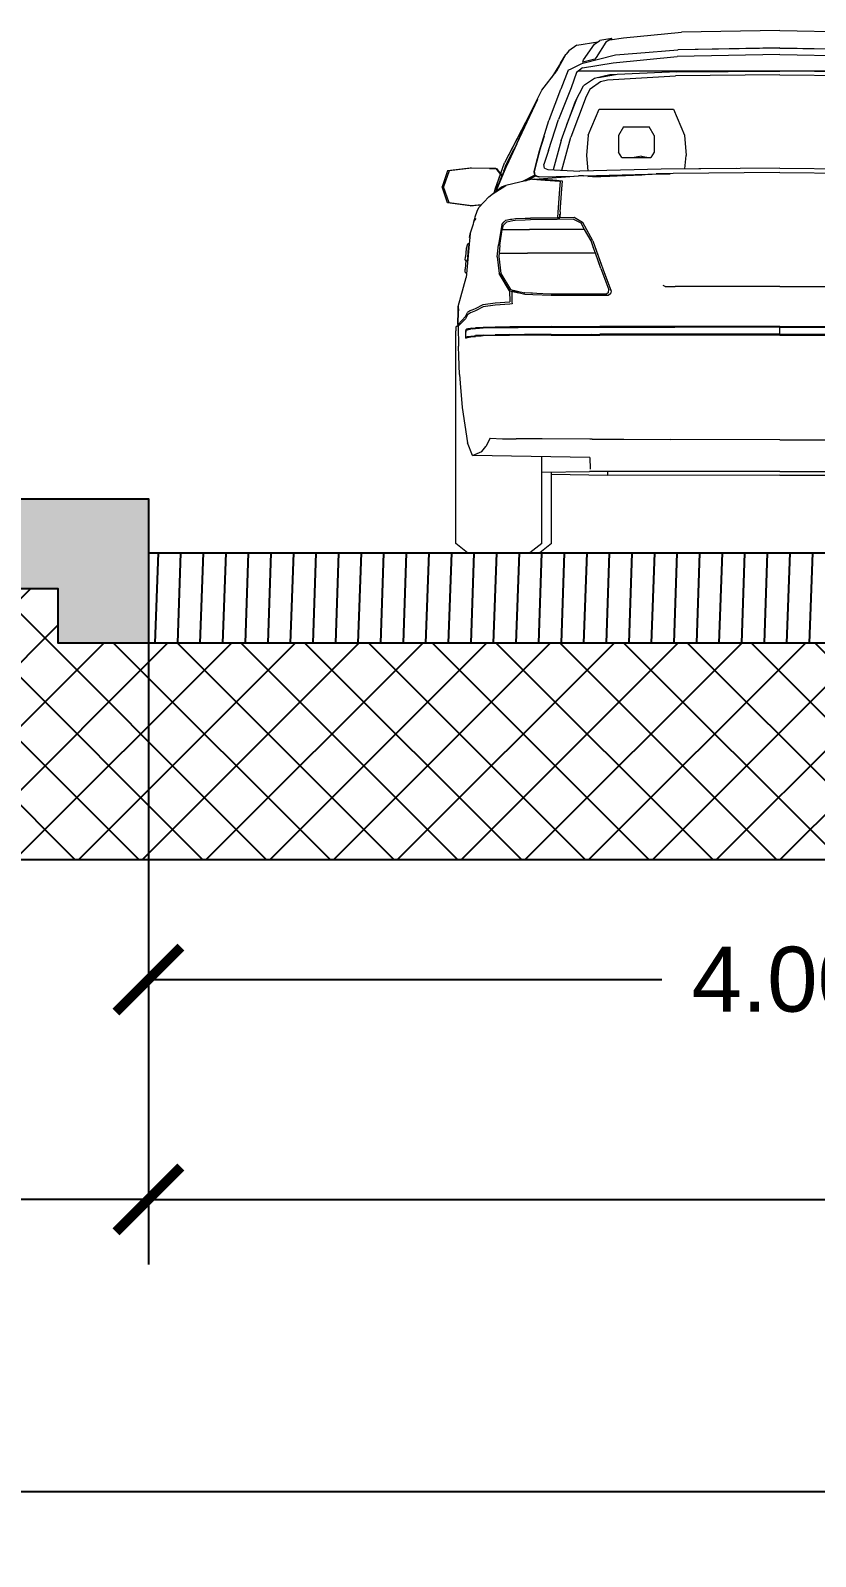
# Model space of a CAD drawing. Header units: metres. Extents: x 668617 to 675126, y 2286318 to 2293677.
# Drawn here: x 672139.077 to 672141.252, y 2287833.728 to 2287837.956 of the extents above; entities that cross this region are included whole.
import ezdxf

# ---------------------------------------------------------------- set-up
doc = ezdxf.new("R2010")
doc.units = ezdxf.units.M
doc.header["$MEASUREMENT"] = 0
doc.layers.add('29-AMBIENTACION', color=252, linetype='Continuous', lineweight=0)
doc.layers.add('DMTG_SECCIONES_VIALES', color=250, linetype='Continuous')
doc.styles.get("Standard").update_dxf_attribs({"font": 'arial.ttf'})
doc.dimstyles.get("Standard").update_dxf_attribs({"dimtxt": 0.18, "dimasz": 0.18, "dimexe": 0.18, "dimexo": 0.0625, "dimgap": 0.09, "dimtad": 0, "dimtih": 1, "dimtoh": 1, "dimdec": 4, "dimzin": 0, "dimdsep": 46, "dimtxsty": 'Standard', "dimcen": 0.09, "dimadec": 0, "dimazin": 0, "dimtfac": 1, "dimtdec": 4, "dimtofl": 0, "dimtmove": 0, "dimatfit": 3, "dimfxl": 1, "dimtolj": 1, "dimtzin": 0, "dimarcsym": 0})

# ---------------------------------------------------------------- blocks, each defined once
blk = doc.blocks.new('_ArchTick')
at = {"color": 0, "linetype": 'ByBlock', "const_width": 0.15}
blk.add_lwpolyline([(-0.5, -0.5), (0.5, 0.5)], dxfattribs=at)
blk = doc.blocks.new('*D442')
at = {"layer": 'Defpoints', "color": 0, "transparency": 16777216}
for p in [(672133.9035, 2287836.6593), (672139.4035, 2287836.5093), (672139.4035, 2287834.7177)]:
    blk.add_point(p, dxfattribs=at)
at = {"layer": 'DMTG_SECCIONES_VIALES', "color": 0, "lineweight": -2, "transparency": 16777216}
for p, q in [((672133.9035, 2287836.5968), (672133.9035, 2287834.5377)), ((672139.4035, 2287836.4468), (672139.4035, 2287834.5377)), ((672133.9035, 2287834.7177), (672136.3301, 2287834.7177)), ((672139.4035, 2287834.7177), (672136.977, 2287834.7177))]:
    blk.add_line(p, q, dxfattribs=at)
at = {"layer": 'DMTG_SECCIONES_VIALES', "color": 0, "lineweight": -2, "transparency": 16777216, "xscale": 0.18, "yscale": 0.18, "zscale": 0.18, "rotation": 180}
blk.add_blockref('_ArchTick', (672133.9035, 2287834.7177), dxfattribs=at)
at = {"layer": 'DMTG_SECCIONES_VIALES', "color": 0, "lineweight": -2, "transparency": 16777216, "xscale": 0.18, "yscale": 0.18, "zscale": 0.18}
blk.add_blockref('_ArchTick', (672139.4035, 2287834.7177), dxfattribs=at)
at = {"layer": 'DMTG_SECCIONES_VIALES', "color": 0, "transparency": 16777216, "insert": (672136.6535, 2287834.7177), "char_height": 0.18, "attachment_point": 5}
blk.add_mtext('\\A1;5.50', dxfattribs=at)
blk = doc.blocks.new('*D443')
at = {"layer": 'Defpoints', "color": 0, "transparency": 16777216}
for p in [(672139.4035, 2287836.5093), (672146.4035, 2287836.5093), (672146.4035, 2287834.7177)]:
    blk.add_point(p, dxfattribs=at)
at = {"layer": 'DMTG_SECCIONES_VIALES', "color": 0, "lineweight": -2, "transparency": 16777216}
for p, q in [((672139.4035, 2287836.4468), (672139.4035, 2287834.5377)), ((672146.4035, 2287836.4468), (672146.4035, 2287834.5377)), ((672139.4035, 2287834.7177), (672142.5808, 2287834.7177)), ((672146.4035, 2287834.7177), (672143.2263, 2287834.7177))]:
    blk.add_line(p, q, dxfattribs=at)
at = {"layer": 'DMTG_SECCIONES_VIALES', "color": 0, "lineweight": -2, "transparency": 16777216, "xscale": 0.18, "yscale": 0.18, "zscale": 0.18, "rotation": 180}
blk.add_blockref('_ArchTick', (672139.4035, 2287834.7177), dxfattribs=at)
at = {"layer": 'DMTG_SECCIONES_VIALES', "color": 0, "lineweight": -2, "transparency": 16777216, "xscale": 0.18, "yscale": 0.18, "zscale": 0.18}
blk.add_blockref('_ArchTick', (672146.4035, 2287834.7177), dxfattribs=at)
at = {"layer": 'DMTG_SECCIONES_VIALES', "color": 0, "transparency": 16777216, "insert": (672142.9035, 2287834.7177), "char_height": 0.18, "attachment_point": 5}
blk.add_mtext('\\A1;7.50', dxfattribs=at)
blk = doc.blocks.new('A$C1159671A')
at = {"layer": '29-AMBIENTACION'}
for p, q in [((0.5025, 1.4273), (0.6638, 1.4422)), ((0.9362, 1.4471), (0.6638, 1.4422)), ((0.9362, 1.4471), (1.2086, 1.4422)), ((0.3737, 1.4066), (0.3517, 1.3906)), ((0.3737, 1.4066), (0.4321, 1.416)), ((0.392, 1.3659), (0.4226, 1.4093)), ((0.4226, 1.4093), (0.437, 1.4194)), ((0.4542, 1.4145), (0.4273, 1.3723)), ((0.4703, 1.4247), (0.437, 1.4194)), ((0.4703, 1.4247), (0.4542, 1.4145)), ((0.4648, 1.4213), (0.5025, 1.4273)), ((0.471, 1.4223), (0.4703, 1.4247)), ((0.9362, 1.3986), (0.6538, 1.3939)), ((0.7966, 1.3963), (0.6538, 1.3938)), ((0.9362, 1.3987), (0.6545, 1.3939)), ((0.9362, 1.3986), (0.8638, 1.3974)), ((0.9362, 1.3987), (1.2179, 1.3939)), ((0.9362, 1.3986), (1.2186, 1.3939)), ((0.9362, 1.3986), (1.0071, 1.3974)), ((0.3286, 1.3563), (0.3041, 1.3176)), ((0.3286, 1.3563), (0.3122, 1.3281)), ((0.318, 1.3355), (0.3428, 1.3803)), ((0.3286, 1.3563), (0.3428, 1.3803)), ((0.3442, 1.3819), (0.3428, 1.3803)), ((0.3517, 1.3906), (0.3442, 1.3819)), ((0.3598, 1.342), (0.3857, 1.3548)), ((0.3857, 1.3548), (0.3903, 1.357)), ((0.3857, 1.3548), (0.3857, 1.3548)), ((0.3857, 1.3548), (0.3857, 1.3548)), ((0.3857, 1.3548), (0.3857, 1.3548)), ((0.3889, 1.3435), (0.4744, 1.3576)), ((0.3903, 1.357), (0.4812, 1.3794)), ((0.4236, 1.3678), (0.3903, 1.3596)), ((0.3903, 1.3596), (0.392, 1.3659)), ((0.3903, 1.357), (0.3903, 1.357)), ((0.4273, 1.3723), (0.4236, 1.3678)), ((0.4744, 1.3576), (0.6516, 1.3755)), ((0.4744, 1.3576), (0.4744, 1.3576)), ((0.4812, 1.3794), (0.54, 1.3843)), ((0.4812, 1.3794), (0.4812, 1.3794)), ((0.54, 1.3843), (0.6538, 1.3938)), ((0.6189, 1.3909), (0.6538, 1.3939)), ((0.9362, 1.3808), (0.6516, 1.3755)), ((0.9362, 1.3808), (0.6516, 1.3755)), ((0.6516, 1.3755), (0.6516, 1.3755)), ((0.6542, 1.3939), (0.6545, 1.3939)), ((0.9362, 1.3808), (1.2208, 1.3755)), ((0.9362, 1.3808), (1.2208, 1.3755)), ((0.2763, 1.2817), (0.318, 1.3355)), ((0.318, 1.3355), (0.318, 1.3355)), ((0.3495, 1.3369), (0.3295, 1.2848)), ((0.3495, 1.3369), (0.3483, 1.3337)), ((0.3495, 1.3369), (0.3598, 1.342)), ((0.3495, 1.3369), (0.3495, 1.3369)), ((0.373, 1.3306), (0.3579, 1.2884)), ((0.373, 1.3305), (0.3579, 1.2884)), ((0.3598, 1.342), (0.3598, 1.342)), ((0.3598, 1.342), (0.3598, 1.342)), ((0.3612, 1.3427), (0.3612, 1.3427)), ((0.3889, 1.3435), (0.373, 1.3306)), ((0.3889, 1.3434), (0.373, 1.3305)), ((0.3791, 1.3355), (0.9362, 1.3355)), ((0.3889, 1.3434), (0.3889, 1.3434)), ((0.4228, 1.3145), (0.3923, 1.2934)), ((0.465, 1.3242), (0.4228, 1.3145)), ((0.4332, 1.3169), (0.4806, 1.3249)), ((0.4582, 1.3101), (0.6472, 1.322)), ((0.6508, 1.3322), (0.465, 1.3242)), ((0.9362, 1.3243), (0.6472, 1.322)), ((0.6472, 1.322), (0.6472, 1.322)), ((0.6472, 1.322), (0.6472, 1.322)), ((0.6508, 1.3322), (0.9362, 1.3343)), ((0.9362, 1.3355), (1.4933, 1.3355)), ((1.2215, 1.3322), (0.9362, 1.3343)), ((0.9362, 1.3243), (1.2251, 1.322)), ((0.2476, 1.2242), (0.2763, 1.2817)), ((0.2476, 1.2242), (0.2755, 1.2801)), ((0.2763, 1.2817), (0.2763, 1.2817)), ((0.2975, 1.2013), (0.3297, 1.2848)), ((0.3579, 1.2884), (0.3229, 1.2005)), ((0.3295, 1.2848), (0.3295, 1.2847)), ((0.3386, 1.3083), (0.3297, 1.2848)), ((0.3699, 1.2512), (0.3923, 1.2934)), ((0.3923, 1.2934), (0.3923, 1.2934)), ((0.4106, 1.2857), (0.3994, 1.2644)), ((0.4106, 1.2857), (0.3994, 1.2644)), ((0.4106, 1.2857), (0.4395, 1.3058)), ((0.4106, 1.2857), (0.4395, 1.3058)), ((0.4395, 1.3058), (0.4582, 1.3101)), ((0.4395, 1.3058), (0.4582, 1.3101)), ((0.4395, 1.3058), (0.4395, 1.3058)), ((0.4583, 1.3101), (0.4582, 1.3101)), ((0.207, 1.133), (0.2659, 1.2568)), ((0.2659, 1.2568), (0.2659, 1.2568)), ((0.3298, 1.1422), (0.3698, 1.2511)), ((0.3463, 1.1871), (0.3732, 1.2574)), ((0.3994, 1.2644), (0.3567, 1.1519)), ((0.3994, 1.2644), (0.3567, 1.1519)), ((0.3698, 1.2511), (0.3699, 1.2512)), ((0.3994, 1.2644), (0.3994, 1.2644)), ((0.4054, 1.1575), (0.4351, 1.2295)), ((0.4351, 1.2295), (0.6419, 1.2295)), ((0.6419, 1.2295), (0.6716, 1.1575)), ((0.2436, 1.2155), (0.1732, 1.0803)), ((0.2476, 1.2242), (0.2091, 1.1375)), ((0.2476, 1.2242), (0.2094, 1.1381)), ((0.2115, 1.1445), (0.2476, 1.2242)), ((0.2433, 1.2147), (0.212, 1.1547)), ((0.2434, 1.215), (0.2222, 1.1742)), ((0.2433, 1.2148), (0.2433, 1.2147)), ((0.2705, 1.114), (0.2962, 1.198)), ((0.2713, 1.1164), (0.2962, 1.198)), ((0.2951, 1.1147), (0.3229, 1.2005)), ((0.2952, 1.1147), (0.3229, 1.2005)), ((0.2975, 1.2013), (0.2962, 1.198)), ((0.2962, 1.198), (0.2962, 1.198)), ((0.2118, 1.1543), (0.1731, 1.0801)), ((0.2115, 1.1445), (0.1782, 1.0734)), ((0.212, 1.1547), (0.2118, 1.1543)), ((0.2217, 1.1659), (0.2214, 1.1653)), ((0.2217, 1.1659), (0.2218, 1.1661)), ((0.2834, 1.1541), (0.2705, 1.114)), ((0.2826, 1.1534), (0.2829, 1.1545)), ((0.3299, 1.1423), (0.3084, 1.0611)), ((0.3298, 1.1422), (0.3298, 1.1422)), ((0.3321, 1.0599), (0.3567, 1.1519)), ((0.3322, 1.0599), (0.3567, 1.1519)), ((0.4054, 1.1575), (0.4004, 1.1007)), ((0.5027, 1.18), (0.4888, 1.1562)), ((0.4888, 1.1562), (0.4888, 1.1104)), ((0.5027, 1.18), (0.5743, 1.18)), ((0.5882, 1.1562), (0.5743, 1.18)), ((0.5882, 1.1562), (0.5882, 1.1104)), ((0.6716, 1.1575), (0.6766, 1.1007)), ((0.1761, 1.071), (0.1903, 1.0993)), ((0.1994, 1.1186), (0.1769, 1.074)), ((0.1769, 1.074), (0.1988, 1.1174)), ((0.207, 1.133), (0.1792, 1.0728)), ((0.2102, 1.1399), (0.2103, 1.1402)), ((0.2106, 1.1409), (0.2105, 1.1406)), ((0.255, 1.0568), (0.2706, 1.1141)), ((0.2705, 1.114), (0.255, 1.0567)), ((0.2589, 1.0713), (0.2705, 1.114)), ((0.2706, 1.1141), (0.2712, 1.1163)), ((0.2951, 1.1147), (0.2822, 1.0756)), ((0.2952, 1.1147), (0.2822, 1.0756)), ((0.4004, 1.1007), (0.4045, 1.0582)), ((0.4987, 1.0955), (0.4888, 1.1104)), ((0.5882, 1.1104), (0.5783, 1.0955)), ((0.6731, 1.0638), (0.6766, 1.1007)), ((0.0155, 1.0581), (0, 1.0137)), ((0.0194, 1.0581), (0.0038, 1.0138)), ((0.0194, 1.0581), (0.0038, 1.0137)), ((0.0778, 1.066), (0.0155, 1.0581)), ((0.0817, 1.066), (0.0194, 1.0581)), ((0.0817, 1.066), (0.0778, 1.066)), ((0.1492, 1.0646), (0.0817, 1.066)), ((0.0817, 1.066), (0.0817, 1.066)), ((0.1311, 1.065), (0.1506, 1.0646)), ((0.1473, 1.0069), (0.1731, 1.0801)), ((0.1475, 1.0072), (0.1733, 1.0803)), ((0.1492, 1.0646), (0.162, 1.0485)), ((0.1492, 1.0646), (0.162, 1.0485)), ((0.1492, 1.0646), (0.1492, 1.0646)), ((0.1502, 1.0024), (0.1792, 1.0728)), ((0.1506, 1.0646), (0.1624, 1.0497)), ((0.1611, 1.0322), (0.1782, 1.0734)), ((0.1769, 1.074), (0.1703, 1.0544)), ((0.1769, 1.074), (0.1704, 1.0548)), ((0.1717, 1.0579), (0.174, 1.0646)), ((0.1754, 1.0685), (0.1727, 1.0603)), ((0.1727, 1.0602), (0.1727, 1.0603)), ((0.1731, 1.0801), (0.1731, 1.0801)), ((0.1732, 1.0803), (0.1732, 1.0803)), ((0.174, 1.0646), (0.1742, 1.0652)), ((0.1742, 1.0652), (0.1761, 1.071)), ((0.1822, 1.0819), (0.1754, 1.0685)), ((0.1761, 1.071), (0.1761, 1.071)), ((0.1812, 1.0771), (0.1792, 1.0728)), ((0.1822, 1.0819), (0.1823, 1.0821)), ((0.2844, 1.0658), (0.2822, 1.0756)), ((0.2844, 1.0658), (0.2929, 1.0618)), ((0.2844, 1.0658), (0.2929, 1.0618)), ((0.2929, 1.0618), (0.3816, 1.0576)), ((0.2929, 1.0618), (0.2929, 1.0618)), ((0.6076, 1.0633), (0.3816, 1.0576)), ((0.6076, 1.0633), (0.3817, 1.0576)), ((0.4987, 1.0955), (0.5783, 1.0955)), ((0.5525, 1.0991), (0.5325, 1.0955)), ((0.5525, 1.0991), (0.5725, 1.0955)), ((0.9362, 1.0656), (0.6076, 1.0633)), ((0.8157, 1.0647), (0.6076, 1.0633)), ((0.9362, 1.0656), (1.2648, 1.0633)), ((0.1393, 0.9939), (0.1766, 1.018)), ((0.1556, 1.0191), (0.1473, 1.0069)), ((0.1502, 1.0024), (0.1647, 1.0377)), ((0.1611, 1.0322), (0.1556, 1.0191)), ((0.162, 1.0485), (0.1647, 1.0451)), ((0.162, 1.0484), (0.1647, 1.0451)), ((0.1625, 1.0497), (0.1661, 1.0451)), ((0.1766, 1.018), (0.1641, 1.0129)), ((0.1647, 1.0451), (0.1652, 1.0422)), ((0.1647, 1.0451), (0.1652, 1.0422)), ((0.1661, 1.0451), (0.1662, 1.0447)), ((0.251, 1.035), (0.1766, 1.018)), ((0.2572, 1.0459), (0.2229, 1.0286)), ((0.2319, 1.0306), (0.2597, 1.0447)), ((0.2597, 1.0447), (0.2319, 1.0306)), ((0.251, 1.035), (0.2574, 1.0356)), ((0.251, 1.035), (0.2858, 1.0327)), ((0.2573, 1.046), (0.255, 1.0568)), ((0.255, 1.0567), (0.2572, 1.0459)), ((0.2572, 1.0459), (0.2552, 1.0555)), ((0.2572, 1.0459), (0.2552, 1.0555)), ((0.2661, 1.0416), (0.2572, 1.0459)), ((0.2572, 1.0459), (0.2661, 1.0416)), ((0.2597, 1.0447), (0.2572, 1.0459)), ((0.2572, 1.0459), (0.2572, 1.0459)), ((0.2661, 1.0416), (0.2573, 1.046)), ((0.2574, 1.0356), (0.3784, 1.0442)), ((0.2871, 1.0337), (0.2574, 1.0356)), ((0.2597, 1.0447), (0.266, 1.0416)), ((0.2661, 1.0416), (0.266, 1.0416)), ((0.2696, 1.0417), (0.2661, 1.0416)), ((0.2696, 1.0417), (0.3634, 1.0436)), ((0.2921, 1.0334), (0.2818, 1.034)), ((0.2858, 1.0327), (0.3122, 1.0305)), ((0.2858, 1.0327), (0.2858, 1.0327)), ((0.2991, 1.0328), (0.2921, 1.0334)), ((0.3185, 1.0312), (0.2964, 1.033)), ((0.3122, 1.0305), (0.326, 1.0294)), ((0.3324, 1.03), (0.3185, 1.0312)), ((0.3275, 1.0292), (0.3258, 1.0075)), ((0.326, 1.0294), (0.3275, 1.0292)), ((0.3322, 1.0082), (0.3338, 1.0299)), ((0.3338, 1.0299), (0.3324, 1.03)), ((0.3784, 1.0442), (0.3779, 1.0442)), ((0.3786, 1.0442), (0.3784, 1.0442)), ((0.3784, 1.0442), (0.3784, 1.0442)), ((0.3917, 1.0446), (0.3786, 1.0442)), ((0.3917, 1.0446), (0.6068, 1.0502)), ((0.4794, 1.0436), (0.4044, 1.0417)), ((0.5535, 1.0466), (0.4175, 1.0411)), ((0.4653, 1.0424), (0.4633, 1.0422)), ((0.6402, 1.0507), (0.4653, 1.0424)), ((0.6063, 1.0502), (0.5938, 1.0498)), ((0.6067, 1.0502), (0.6051, 1.0501)), ((0.6325, 1.0503), (0.6063, 1.0502)), ((0.6067, 1.0502), (0.6063, 1.0502)), ((0.6067, 1.0502), (0.6063, 1.0502)), ((0.6067, 1.0502), (0.632, 1.0503)), ((0.6068, 1.0502), (0.6067, 1.0502)), ((0.6094, 1.0502), (0.6112, 1.0502)), ((0.6321, 1.0503), (0.632, 1.0503)), ((0.9362, 1.0534), (0.6402, 1.0507)), ((0.9362, 1.0534), (1.2322, 1.0507)), ((0.0155, 0.9694), (0, 1.0137)), ((0.0194, 0.9694), (0.0038, 1.0138)), ((0.0194, 0.9694), (0.0038, 1.0137)), ((0.102, 0.9566), (0.1293, 0.9867)), ((0.1293, 0.9867), (0.1641, 1.0129)), ((0.1293, 0.9867), (0.1393, 0.9939)), ((0.1441, 0.9978), (0.1473, 1.0069)), ((0.3258, 1.0075), (0.3209, 0.9439)), ((0.3272, 0.9445), (0.3322, 1.0082)), ((0.0778, 0.9616), (0.0155, 0.9694)), ((0.0817, 0.9616), (0.0194, 0.9694)), ((0.0817, 0.9616), (0.0778, 0.9616)), ((0.08, 0.9618), (0.1094, 0.9647)), ((0.1091, 0.9644), (0.0817, 0.9616)), ((0.0817, 0.9616), (0.0817, 0.9616)), ((0.0906, 0.9258), (0.0921, 0.9307)), ((0.0921, 0.9307), (0.097, 0.9465)), ((0.097, 0.9465), (0.102, 0.9566)), ((0.1, 0.9635), (0.109, 0.9643)), ((0.1091, 0.9644), (0.1091, 0.9644)), ((0.3209, 0.9439), (0.3197, 0.9284)), ((0.3272, 0.9445), (0.3262, 0.9284)), ((0.3262, 0.9284), (0.3269, 0.9385)), ((0.086, 0.9109), (0.0783, 0.8859)), ((0.0875, 0.9158), (0.086, 0.9109)), ((0.0875, 0.9158), (0.0904, 0.9215)), ((0.0879, 0.9165), (0.0904, 0.9248)), ((0.0904, 0.9244), (0.0882, 0.9172)), ((0.0902, 0.9212), (0.0904, 0.9244)), ((0.094, 0.9265), (0.0904, 0.9215)), ((0.0904, 0.9248), (0.0906, 0.9258)), ((0.0904, 0.9248), (0.0904, 0.9247)), ((0.0904, 0.9248), (0.0904, 0.9248)), ((0.0904, 0.9247), (0.0907, 0.9219)), ((0.0906, 0.9219), (0.0904, 0.9244)), ((0.1654, 0.9101), (0.1562, 0.8534)), ((0.1654, 0.9101), (0.1562, 0.8534)), ((0.16, 0.8519), (0.1671, 0.8957)), ((0.16, 0.8519), (0.1671, 0.8957)), ((0.1654, 0.9101), (0.1718, 0.9166)), ((0.1654, 0.9101), (0.1718, 0.9166)), ((0.1689, 0.9064), (0.1671, 0.8957)), ((0.1671, 0.8957), (0.2008, 0.8957)), ((0.1671, 0.8957), (0.1671, 0.8957)), ((0.1688, 0.9064), (0.1677, 0.8994)), ((0.1798, 0.9174), (0.1688, 0.9064)), ((0.1798, 0.9174), (0.1689, 0.9064)), ((0.1718, 0.9166), (0.1767, 0.9215)), ((0.1718, 0.9166), (0.1718, 0.9166)), ((0.1767, 0.9215), (0.1899, 0.9241)), ((0.1767, 0.9215), (0.1767, 0.9215)), ((0.1798, 0.9174), (0.1962, 0.9205)), ((0.1798, 0.9174), (0.1798, 0.9174)), ((0.1899, 0.9241), (0.1931, 0.9247)), ((0.1899, 0.9241), (0.1899, 0.9241)), ((0.1931, 0.9247), (0.2032, 0.9267)), ((0.1962, 0.9205), (0.2028, 0.9218)), ((0.2008, 0.8957), (0.2428, 0.8957)), ((0.2028, 0.9218), (0.2301, 0.9227)), ((0.2032, 0.9267), (0.2302, 0.9273)), ((0.2301, 0.9227), (0.2448, 0.9232)), ((0.2302, 0.9273), (0.2451, 0.9276)), ((0.3172, 0.8957), (0.2428, 0.8957)), ((0.2679, 0.9234), (0.2448, 0.9232)), ((0.2448, 0.9232), (0.2448, 0.9232)), ((0.3197, 0.9284), (0.2451, 0.9276)), ((0.2451, 0.9276), (0.2451, 0.9276)), ((0.3193, 0.9239), (0.2679, 0.9234)), ((0.395, 0.8957), (0.3172, 0.8957)), ((0.3172, 0.8957), (0.3172, 0.8957)), ((0.3194, 0.9239), (0.3193, 0.9239)), ((0.3635, 0.9243), (0.3194, 0.9239)), ((0.3634, 0.9243), (0.3194, 0.9239)), ((0.3661, 0.9288), (0.3197, 0.9284)), ((0.3197, 0.9284), (0.3262, 0.9284)), ((0.3661, 0.9288), (0.3262, 0.9284)), ((0.3852, 0.9129), (0.3634, 0.9243)), ((0.3852, 0.9129), (0.3635, 0.9243)), ((0.3905, 0.915), (0.3661, 0.9288)), ((0.3895, 0.9156), (0.3661, 0.9288)), ((0.395, 0.8957), (0.3852, 0.9129)), ((0.3949, 0.8957), (0.3852, 0.9129)), ((0.4179, 0.8645), (0.3905, 0.915)), ((0.4179, 0.8644), (0.3905, 0.915)), ((0.4129, 0.8642), (0.3949, 0.8957)), ((0.0783, 0.8859), (0.0669, 0.7625)), ((0.0703, 0.8548), (0.0669, 0.8432)), ((0.0743, 0.8574), (0.0703, 0.8548)), ((0.0743, 0.8574), (0.0734, 0.845)), ((0.078, 0.8843), (0.0763, 0.8646)), ((0.0763, 0.8734), (0.0779, 0.8833)), ((0.078, 0.8843), (0.0783, 0.8859)), ((0.0781, 0.8844), (0.078, 0.8843)), ((0.1531, 0.8198), (0.1562, 0.8534)), ((0.16, 0.8519), (0.1579, 0.8301)), ((0.16, 0.8519), (0.1579, 0.8301)), ((0.4218, 0.8397), (0.4129, 0.8642)), ((0.4129, 0.8642), (0.4129, 0.8642)), ((0.4139, 0.8613), (0.4129, 0.8642)), ((0.4179, 0.8645), (0.4453, 0.7867)), ((0.4179, 0.8644), (0.4401, 0.8016)), ((0.4252, 0.8301), (0.4191, 0.8471)), ((0.0643, 0.8109), (0.065, 0.8197)), ((0.0643, 0.8109), (0.0705, 0.8081)), ((0.0662, 0.8095), (0.0644, 0.7861)), ((0.0669, 0.8432), (0.065, 0.8197)), ((0.0664, 0.8099), (0.0662, 0.8095)), ((0.0705, 0.8081), (0.0712, 0.8171)), ((0.0706, 0.81), (0.0712, 0.8171)), ((0.0714, 0.8194), (0.0712, 0.8171)), ((0.0714, 0.8194), (0.0734, 0.845)), ((0.0725, 0.8229), (0.0716, 0.8223)), ((0.0735, 0.8355), (0.0728, 0.8263)), ((0.0735, 0.8355), (0.0738, 0.8371)), ((0.1531, 0.8198), (0.1582, 0.7735)), ((0.1531, 0.8198), (0.1531, 0.8198)), ((0.1579, 0.8301), (0.1571, 0.8212)), ((0.1571, 0.8212), (0.1628, 0.7738)), ((0.1579, 0.8301), (0.1573, 0.8231)), ((0.1579, 0.8301), (0.183, 0.8301)), ((0.1579, 0.8301), (0.1579, 0.8301)), ((0.183, 0.8301), (0.1956, 0.8301)), ((0.1956, 0.8301), (0.2373, 0.8301)), ((0.3112, 0.8301), (0.2373, 0.8301)), ((0.4252, 0.8301), (0.3112, 0.8301)), ((0.4405, 0.7879), (0.4252, 0.8301)), ((0.4405, 0.7879), (0.4344, 0.8048)), ((0.0449, 0.6829), (0.0669, 0.7625)), ((0.0637, 0.7772), (0.0644, 0.7861)), ((0.0637, 0.7772), (0.068, 0.7752)), ((0.1582, 0.7735), (0.1872, 0.7263)), ((0.1872, 0.7263), (0.1582, 0.7735)), ((0.1628, 0.7738), (0.1898, 0.73)), ((0.1628, 0.7738), (0.1633, 0.7729)), ((0.4405, 0.7879), (0.4626, 0.7288)), ((0.4453, 0.7867), (0.4684, 0.7251)), ((0.4501, 0.7738), (0.4683, 0.7251)), ((0.1872, 0.7263), (0.2132, 0.7199)), ((0.1872, 0.7263), (0.1876, 0.6953)), ((0.1872, 0.7263), (0.1872, 0.7263)), ((0.1898, 0.73), (0.229, 0.7203)), ((0.1934, 0.7248), (0.1938, 0.6957)), ((0.2291, 0.7159), (0.1934, 0.7248)), ((0.1934, 0.7248), (0.1938, 0.6957)), ((0.251, 0.7193), (0.229, 0.7203)), ((0.229, 0.7203), (0.2291, 0.7203)), ((0.2791, 0.718), (0.2291, 0.7203)), ((0.461, 0.7211), (0.4554, 0.7169)), ((0.4601, 0.7204), (0.4554, 0.7169)), ((0.461, 0.7211), (0.4626, 0.7288)), ((0.4615, 0.7235), (0.4626, 0.7288)), ((0.4626, 0.7288), (0.4626, 0.7288)), ((0.4684, 0.7251), (0.4667, 0.7171)), ((0.4683, 0.7251), (0.4667, 0.7171)), ((0.6185, 0.7383), (0.613, 0.7404)), ((0.6185, 0.7383), (0.6457, 0.7383)), ((0.9362, 0.7383), (0.6457, 0.7383)), ((0.9362, 0.7383), (1.2267, 0.7383)), ((0.0443, 0.6701), (0.0449, 0.6828)), ((0.0449, 0.6829), (0.0452, 0.6701)), ((0.0449, 0.6828), (0.0449, 0.6829)), ((0.0792, 0.671), (0.0926, 0.6767)), ((0.1142, 0.6816), (0.0925, 0.6704)), ((0.0926, 0.6767), (0.1142, 0.6879)), ((0.0926, 0.6767), (0.0926, 0.6767)), ((0.1142, 0.6879), (0.1475, 0.6925)), ((0.1142, 0.6879), (0.1142, 0.6879)), ((0.1474, 0.6862), (0.1142, 0.6816)), ((0.1875, 0.689), (0.1474, 0.6862)), ((0.1474, 0.6862), (0.1474, 0.6862)), ((0.1475, 0.6925), (0.1876, 0.6953)), ((0.1475, 0.6925), (0.1475, 0.6925)), ((0.1943, 0.6895), (0.1875, 0.689)), ((0.1938, 0.6957), (0.1943, 0.6895)), ((0.1938, 0.6957), (0.1943, 0.6895)), ((0.2517, 0.7149), (0.2291, 0.7159)), ((0.3027, 0.7127), (0.2517, 0.7149)), ((0.3027, 0.7169), (0.2791, 0.718)), ((0.4382, 0.7169), (0.3027, 0.7169)), ((0.3027, 0.7169), (0.3027, 0.7169)), ((0.438, 0.7127), (0.3027, 0.7127)), ((0.3027, 0.7127), (0.3027, 0.7127)), ((0.4609, 0.7127), (0.438, 0.7127)), ((0.438, 0.7127), (0.438, 0.7127)), ((0.4554, 0.7169), (0.4382, 0.7169)), ((0.4554, 0.7169), (0.4554, 0.7169)), ((0.4667, 0.7171), (0.4609, 0.7127)), ((0.4667, 0.7171), (0.4609, 0.7127)), ((0.0434, 0.6323), (0.0443, 0.6701)), ((0.0434, 0.6323), (0.0443, 0.6701)), ((0.0444, 0.6323), (0.0452, 0.6701)), ((0.0444, 0.6323), (0.0648, 0.6546)), ((0.0647, 0.6483), (0.0445, 0.6278)), ((0.0705, 0.6591), (0.0647, 0.6483)), ((0.0648, 0.6546), (0.0706, 0.6654)), ((0.0648, 0.6546), (0.0648, 0.6546)), ((0.0791, 0.6647), (0.0705, 0.6591)), ((0.0792, 0.671), (0.0706, 0.6654)), ((0.0925, 0.6704), (0.0791, 0.6647)), ((0.0925, 0.6704), (0.0925, 0.6704)), ((0.0445, 0.6299), (0.0382, 0.6249)), ((0.0382, 0.6249), (0.0382, 0.6147)), ((0.0382, 0.5848), (0.0382, 0.6147)), ((0.0434, 0.6323), (0.0434, 0.629)), ((0.0434, 0.6323), (0.0434, 0.629)), ((0.0444, 0.6323), (0.0444, 0.6323)), ((0.0445, 0.6278), (0.0444, 0.6323)), ((0.0445, 0.6278), (0.0457, 0.5722)), ((0.0701, 0.6205), (0.0655, 0.6182)), ((0.0655, 0.6182), (0.0655, 0.6182)), ((0.0655, 0.6182), (0.0655, 0.6118)), ((0.0658, 0.5999), (0.0655, 0.6118)), ((0.0668, 0.6164), (0.0656, 0.6158)), ((0.0656, 0.6158), (0.0656, 0.6158)), ((0.0656, 0.6107), (0.0656, 0.6158)), ((0.0659, 0.6011), (0.0657, 0.6107)), ((0.0661, 0.5943), (0.0658, 0.5999)), ((0.0661, 0.5943), (0.0658, 0.5999)), ((0.0659, 0.6011), (0.0659, 0.6011)), ((0.0661, 0.5967), (0.0659, 0.6003)), ((0.0661, 0.5967), (0.0659, 0.6001)), ((0.0661, 0.5967), (0.0707, 0.5989)), ((0.0661, 0.5943), (0.0707, 0.5966)), ((0.0702, 0.618), (0.0668, 0.6164)), ((0.0687, 0.598), (0.0707, 0.5989)), ((0.0701, 0.6205), (0.0722, 0.6208)), ((0.0702, 0.618), (0.077, 0.6192)), ((0.0707, 0.5989), (0.0794, 0.6004)), ((0.0707, 0.5989), (0.0794, 0.6004)), ((0.0707, 0.5966), (0.0794, 0.5981)), ((0.0788, 0.6219), (0.0722, 0.6208)), ((0.077, 0.6192), (0.0789, 0.6195)), ((0.0827, 0.6224), (0.0788, 0.6219)), ((0.0925, 0.621), (0.0789, 0.6195)), ((0.0794, 0.6004), (0.0886, 0.6015)), ((0.0794, 0.5981), (0.0795, 0.5981)), ((0.0796, 0.5982), (0.0929, 0.5997)), ((0.0827, 0.6224), (0.0924, 0.6235)), ((0.0925, 0.621), (0.0832, 0.62)), ((0.0886, 0.6015), (0.0928, 0.6019)), ((0.1142, 0.6247), (0.0924, 0.6235)), ((0.0924, 0.6235), (0.0924, 0.6235)), ((0.1142, 0.6222), (0.0925, 0.621)), ((0.1035, 0.6216), (0.0925, 0.621)), ((0.1143, 0.6032), (0.0928, 0.6019)), ((0.1083, 0.6006), (0.0929, 0.5997)), ((0.1143, 0.6009), (0.1083, 0.6006)), ((0.1476, 0.6255), (0.1142, 0.6247)), ((0.1475, 0.6231), (0.1142, 0.6222)), ((0.1143, 0.6032), (0.1475, 0.604)), ((0.1143, 0.6032), (0.1143, 0.6032)), ((0.1475, 0.6017), (0.1143, 0.6009)), ((0.1476, 0.6255), (0.1475, 0.6255)), ((0.1875, 0.6236), (0.1475, 0.6231)), ((0.1873, 0.6045), (0.1475, 0.604)), ((0.1475, 0.604), (0.1475, 0.604)), ((0.1873, 0.6022), (0.1475, 0.6017)), ((0.1475, 0.6017), (0.1475, 0.6017)), ((0.1876, 0.626), (0.1476, 0.6255)), ((0.1873, 0.6045), (0.2288, 0.6048)), ((0.1873, 0.6045), (0.1873, 0.6045)), ((0.2288, 0.6026), (0.1873, 0.6022)), ((0.2288, 0.6026), (0.1873, 0.6022)), ((0.1873, 0.6022), (0.1873, 0.6022)), ((0.1876, 0.626), (0.1875, 0.626)), ((0.211, 0.6238), (0.1875, 0.6236)), ((0.2131, 0.6263), (0.1876, 0.626)), ((0.2291, 0.6239), (0.211, 0.6238)), ((0.2291, 0.6264), (0.2131, 0.6263)), ((0.2479, 0.6049), (0.2288, 0.6048)), ((0.2288, 0.6048), (0.2288, 0.6048)), ((0.3021, 0.6029), (0.2288, 0.6026)), ((0.3022, 0.6029), (0.2288, 0.6026)), ((0.3025, 0.6267), (0.2291, 0.6264)), ((0.2737, 0.6241), (0.2291, 0.6239)), ((0.2291, 0.6239), (0.2291, 0.6239)), ((0.2604, 0.605), (0.2479, 0.6049)), ((0.3022, 0.6051), (0.2604, 0.605)), ((0.3025, 0.6242), (0.2737, 0.6241)), ((0.3021, 0.6029), (0.3022, 0.6029)), ((0.3022, 0.6051), (0.4133, 0.6054)), ((0.3022, 0.6029), (0.4376, 0.6031)), ((0.3025, 0.6267), (0.4379, 0.627)), ((0.3025, 0.6267), (0.4378, 0.627)), ((0.3025, 0.6267), (0.3025, 0.6267)), ((0.4378, 0.6245), (0.3025, 0.6242)), ((0.3655, 0.6053), (0.4376, 0.6054)), ((0.4092, 0.627), (0.4092, 0.6269)), ((0.4094, 0.627), (0.4094, 0.6269)), ((0.4376, 0.6031), (0.4375, 0.6031)), ((0.6454, 0.6056), (0.4376, 0.6054)), ((0.6454, 0.6056), (0.4376, 0.6054)), ((0.6454, 0.6033), (0.4376, 0.6031)), ((0.6456, 0.6272), (0.4378, 0.627)), ((0.6456, 0.6247), (0.4378, 0.6245)), ((0.6455, 0.6247), (0.4378, 0.6245)), ((0.6456, 0.6272), (0.4379, 0.627)), ((0.9362, 0.6057), (0.6454, 0.6056)), ((0.9362, 0.6034), (0.6454, 0.6033)), ((0.6454, 0.6033), (0.6454, 0.6033)), ((0.9362, 0.6248), (0.6455, 0.6247)), ((0.9362, 0.6273), (0.6456, 0.6272)), ((0.7909, 0.6248), (0.6456, 0.6247)), ((0.9362, 0.6248), (0.8603, 0.6248)), ((0.9362, 0.6273), (1.2268, 0.6272)), ((0.9362, 0.6248), (1.2268, 0.6247)), ((0.9362, 0.6057), (0.9362, 0.6248)), ((0.9362, 0.6057), (0.9362, 0.6248)), ((0.9362, 0.6248), (1.0135, 0.6248)), ((0.9362, 0.6057), (1.227, 0.6056)), ((0.9362, 0.6034), (1.227, 0.6033)), ((0.0382, 0.5372), (0.0382, 0.5848)), ((0.0465, 0.5453), (0.0457, 0.5722)), ((0.0382, 0.4751), (0.0382, 0.5372)), ((0.0481, 0.494), (0.0465, 0.5453)), ((0.0382, 0.4029), (0.0382, 0.4751)), ((0.0481, 0.494), (0.05, 0.4702)), ((0.05, 0.4702), (0.0555, 0.4029)), ((0.0382, 0.3254), (0.0382, 0.4029)), ((0.0555, 0.4029), (0.0704, 0.3051)), ((0.0382, 0.2478), (0.0382, 0.3254)), ((0.0846, 0.27), (0.0704, 0.3051)), ((0.1334, 0.3177), (0.121, 0.2946)), ((0.1334, 0.3177), (0.1675, 0.3155)), ((0.1675, 0.3155), (0.205, 0.3156)), ((0.2774, 0.3161), (0.205, 0.3156)), ((0.205, 0.3156), (0.205, 0.3156)), ((0.4096, 0.3151), (0.2774, 0.3161)), ((0.2774, 0.3161), (0.2774, 0.3161)), ((0.4163, 0.315), (0.4096, 0.3151)), ((0.4163, 0.315), (0.5035, 0.3145)), ((0.5035, 0.3145), (0.6323, 0.3136)), ((0.9362, 0.3131), (0.6323, 0.3136)), ((0.9362, 0.3131), (0.6323, 0.3136)), ((0.9362, 0.3131), (1.2401, 0.3136)), ((0.9362, 0.3131), (1.2401, 0.3136)), ((0.0846, 0.27), (0.1101, 0.2807)), ((0.4092, 0.2639), (0.0846, 0.27)), ((0.0846, 0.27), (0.0846, 0.27)), ((0.1101, 0.2807), (0.121, 0.2946)), ((0.1101, 0.2807), (0.1101, 0.2807)), ((0.121, 0.2946), (0.121, 0.2946)), ((0.2762, 0.2478), (0.2762, 0.2664)), ((0.4092, 0.2639), (0.4108, 0.2318)), ((0.0382, 0.1756), (0.0382, 0.2478)), ((0.2762, 0.1756), (0.2762, 0.2478)), ((0.2762, 0.2238), (0.4089, 0.2249)), ((0.3032, 0.1756), (0.3032, 0.224)), ((0.4589, 0.2143), (0.3032, 0.2169)), ((0.9362, 0.225), (0.4089, 0.2249)), ((0.4589, 0.2249), (0.4589, 0.2143)), ((0.9362, 0.2155), (0.4589, 0.2143)), ((0.9362, 0.225), (1.4634, 0.2249)), ((0.9362, 0.2155), (1.4134, 0.2143)), ((0.0382, 0.1136), (0.0382, 0.1756)), ((0.2762, 0.1136), (0.2762, 0.1756)), ((0.3032, 0.1136), (0.3032, 0.1756)), ((0.0382, 0.066), (0.0382, 0.1136)), ((0.2762, 0.066), (0.2762, 0.1136)), ((0.3032, 0.066), (0.3032, 0.1136)), ((0.0382, 0.036), (0.0382, 0.066)), ((0.2762, 0.036), (0.2762, 0.066)), ((0.3032, 0.036), (0.3032, 0.066)), ((0.0382, 0.0258), (0.0382, 0.036)), ((0.0707, 0), (0.0382, 0.0258)), ((0.2762, 0.0258), (0.2437, 0)), ((0.3032, 0.0258), (0.2707, 0)), ((0.2762, 0.0258), (0.2762, 0.036)), ((0.3032, 0.0258), (0.3032, 0.036)), ((0.2437, 0), (0.0707, 0)), ((0.2707, 0), (0.2437, 0))]:
    blk.add_line(p, q, dxfattribs=at)
blk = doc.blocks.new('*D453')
at = {"layer": 'Defpoints', "color": 0, "transparency": 16777216}
for p in [(672139.4035, 2287836.5093), (672142.9035, 2287836.5093), (672142.9035, 2287835.3267)]:
    blk.add_point(p, dxfattribs=at)
at = {"layer": 'DMTG_SECCIONES_VIALES', "color": 0, "lineweight": -2, "transparency": 16777216}
for p, q in [((672139.4035, 2287836.4468), (672139.4035, 2287835.1467)), ((672142.9035, 2287836.4468), (672142.9035, 2287835.1467)), ((672139.4035, 2287835.3267), (672140.8265, 2287835.3267)), ((672142.9035, 2287835.3267), (672141.4806, 2287835.3267))]:
    blk.add_line(p, q, dxfattribs=at)
at = {"layer": 'DMTG_SECCIONES_VIALES', "color": 0, "lineweight": -2, "transparency": 16777216, "xscale": 0.18, "yscale": 0.18, "zscale": 0.18, "rotation": 180}
blk.add_blockref('_ArchTick', (672139.4035, 2287835.3267), dxfattribs=at)
at = {"layer": 'DMTG_SECCIONES_VIALES', "color": 0, "lineweight": -2, "transparency": 16777216, "xscale": 0.18, "yscale": 0.18, "zscale": 0.18}
blk.add_blockref('_ArchTick', (672142.9035, 2287835.3267), dxfattribs=at)
at = {"layer": 'DMTG_SECCIONES_VIALES', "color": 0, "transparency": 16777216, "insert": (672141.1535, 2287835.3267), "char_height": 0.18, "attachment_point": 5}
blk.add_mtext('\\A1;4.00', dxfattribs=at)
blk = doc.blocks.new('*D430')
at = {"layer": 'Defpoints', "color": 0, "transparency": 16777216}
for p in [(672133.9035, 2287836.6593), (672161.3035, 2287836.6593), (672161.3035, 2287833.9085)]:
    blk.add_point(p, dxfattribs=at)
at = {"layer": 'DMTG_SECCIONES_VIALES', "color": 0, "lineweight": -2, "transparency": 16777216}
for p, q in [((672133.9035, 2287836.5968), (672133.9035, 2287833.7285)), ((672161.3035, 2287836.5968), (672161.3035, 2287833.7285)), ((672133.9035, 2287833.9085), (672147.2086, 2287833.9085)), ((672161.3035, 2287833.9085), (672147.9985, 2287833.9085))]:
    blk.add_line(p, q, dxfattribs=at)
at = {"layer": 'DMTG_SECCIONES_VIALES', "color": 0, "lineweight": -2, "transparency": 16777216, "xscale": 0.18, "yscale": 0.18, "zscale": 0.18, "rotation": 180}
blk.add_blockref('_ArchTick', (672133.9035, 2287833.9085), dxfattribs=at)
at = {"layer": 'DMTG_SECCIONES_VIALES', "color": 0, "lineweight": -2, "transparency": 16777216, "xscale": 0.18, "yscale": 0.18, "zscale": 0.18}
blk.add_blockref('_ArchTick', (672161.3035, 2287833.9085), dxfattribs=at)
at = {"layer": 'DMTG_SECCIONES_VIALES', "color": 0, "transparency": 16777216, "insert": (672147.6035, 2287833.9085), "char_height": 0.18, "attachment_point": 5}
blk.add_mtext('\\A1;27.40', dxfattribs=at)

msp = doc.modelspace()

# ---------------------------------------------------------------- hatches: boundary and pattern name
at = {"layer": 'DMTG_SECCIONES_VIALES', "true_color": 0x000000}
h = msp.add_hatch(dxfattribs=at)
h.set_pattern_fill('AR-SAND', color=18, scale=0.05)
h.set_pattern_definition([(37.5, (672152.92539, 2287766.26914), (-0.00314967, 0.09634119), [0, -0.076, 0, -0.085, 0, -0.08125]), (7.5, (672152.92539, 2287766.26914), (0.08848884, 0.1411073), [0, -0.041, 0, -0.0685, 0, -0.02625]), (327.5, (672152.86389, 2287766.26914), (0.15570709, 0.00028295), [0, -0.025, 0, -0.09, 0, -0.1175]), (317.5, (672152.86389, 2287766.26914), (0.15030633, 0.04388378), [0, -0.0125, 0, -0.059, 0, -0.0675])])
h.paths.add_polyline_path([(672139.40355, 2287836.50928), (672139.40355, 2287836.65928), (672133.90355, 2287836.65928), (672133.90355, 2287836.40928), (672139.15355, 2287836.40928), (672139.15355, 2287836.25928), (672139.40355, 2287836.25928)])
h = msp.add_hatch(dxfattribs=at)
h.set_pattern_fill('ANSI31', color=18, scale=0.5, angle=43)
h.set_pattern_definition([(88, (672152.925386, 2287766.26914), (-0.062461927, 0.00218122), [])])
h.paths.add_polyline_path([(672146.40355, 2287836.50928), (672139.40355, 2287836.50928), (672139.40355, 2287836.25928), (672146.40355, 2287836.25928)])
at = {"layer": 'DMTG_SECCIONES_VIALES', "true_color": 0x939598}
h = msp.add_hatch(dxfattribs=at)
h.set_pattern_fill('ANSI37', color=252)
h.set_pattern_definition([(45, (671855.92045, 2287766.26914), (-0.08838835, 0.08838835), []), (135, (671855.92045, 2287766.26914), (-0.08838835, -0.08838835), [])])
h.paths.add_polyline_path([(672166.30355, 2287836.40928), (672161.30355, 2287836.40928), (672156.75355, 2287836.40928), (672156.75355, 2287836.25928), (672151.80355, 2287836.25928), (672148.05355, 2287836.25928), (672146.65355, 2287836.25928), (672139.15355, 2287836.25928), (672139.15355, 2287836.40928), (672133.90355, 2287836.40928), (672128.90355, 2287836.40928), (672128.90355, 2287835.80928), (672133.90355, 2287835.80928), (672138.55355, 2287835.80928), (672138.55355, 2287835.65928), (672146.65355, 2287835.65928), (672148.05355, 2287835.65928), (672151.80355, 2287835.65928), (672157.35355, 2287835.65928), (672157.35355, 2287835.80928), (672161.30355, 2287835.80928), (672166.30355, 2287835.80928)])

# ---------------------------------------------------------------- linework, layer by layer
at = {"layer": 'DMTG_SECCIONES_VIALES'}
for points in [[(672166.30355, 2287836.40928), (672161.30355, 2287836.40928), (672156.75355, 2287836.40928), (672156.75355, 2287836.25928), (672151.80355, 2287836.25928), (672148.05355, 2287836.25928), (672146.65355, 2287836.25928), (672139.15355, 2287836.25928), (672139.15355, 2287836.40928), (672133.90355, 2287836.40928), (672128.90355, 2287836.40928), (672128.90355, 2287836.65928)], [(672133.90355, 2287836.65928), (672139.40355, 2287836.65928), (672139.40355, 2287836.50928), (672146.40355, 2287836.50928), (672146.40355, 2287836.65928), (672148.30355, 2287836.65928), (672148.30355, 2287836.50928), (672151.80355, 2287836.50928), (672156.50355, 2287836.50928), (672156.50355, 2287836.65928), (672161.30355, 2287836.65928)], [(672139.40355, 2287836.50928), (672139.40355, 2287836.25928)], [(672128.90355, 2287836.40928), (672128.90355, 2287835.80928), (672133.90355, 2287835.80928), (672138.55355, 2287835.80928), (672138.55355, 2287835.65928), (672146.65355, 2287835.65928), (672148.05355, 2287835.65928), (672151.80355, 2287835.65928), (672157.35355, 2287835.65928), (672157.35355, 2287835.80928), (672161.30355, 2287835.80928), (672166.30355, 2287835.80928), (672166.30355, 2287836.40928)]]:
    msp.add_lwpolyline(points, dxfattribs=at)

# ---------------------------------------------------------------- block references
msp.add_blockref('A$C1159671A', (672140.21737, 2287836.50928), dxfattribs=at)

# ---------------------------------------------------------------- dimensions: what is measured, and where the dimension line sits
for base, p2, picture, middle in [((672139.40355, 2287834.71767), (672139.40355, 2287836.50928), '*D442', (672136.65355, 2287834.71767)), ((672161.30355, 2287833.90848), (672161.30355, 2287836.65928), '*D430', (672147.60355, 2287833.90848))]:
    dim = msp.add_linear_dim(base=base, p1=(672133.90355, 2287836.65928), p2=p2, dimstyle='Standard', override={"dimdec": 2, "dimblk1": 'ArchTick', "dimblk2": 'ArchTick', "dimsah": 1}, dxfattribs=at)
    dim.commit()
    dim.dimension.update_dxf_attribs({"geometry": picture, "text_midpoint": middle})
dim = msp.add_linear_dim(base=(672146.40355, 2287834.71767), p1=(672139.40355, 2287836.50928), p2=(672146.40355, 2287836.50928), text='7.50', dimstyle='Standard', override={"dimdec": 2, "dimblk1": 'ArchTick', "dimblk2": 'ArchTick', "dimsah": 1}, dxfattribs=at)
dim.commit()
dim.dimension.update_dxf_attribs({"geometry": '*D443', "text_midpoint": (672142.90355, 2287834.71767)})
dim = msp.add_aligned_dim(p1=(672139.40355, 2287836.50928), p2=(672142.90355, 2287836.50928), distance=-1.18262, text='4.00', dimstyle='Standard', override={"dimdec": 2, "dimblk1": 'ArchTick', "dimblk2": 'ArchTick', "dimsah": 1}, dxfattribs=at)
dim.commit()
dim.dimension.update_dxf_attribs({"geometry": '*D453', "text_midpoint": (672141.15355, 2287835.32666)})

doc.saveas('drawing.dxf')
